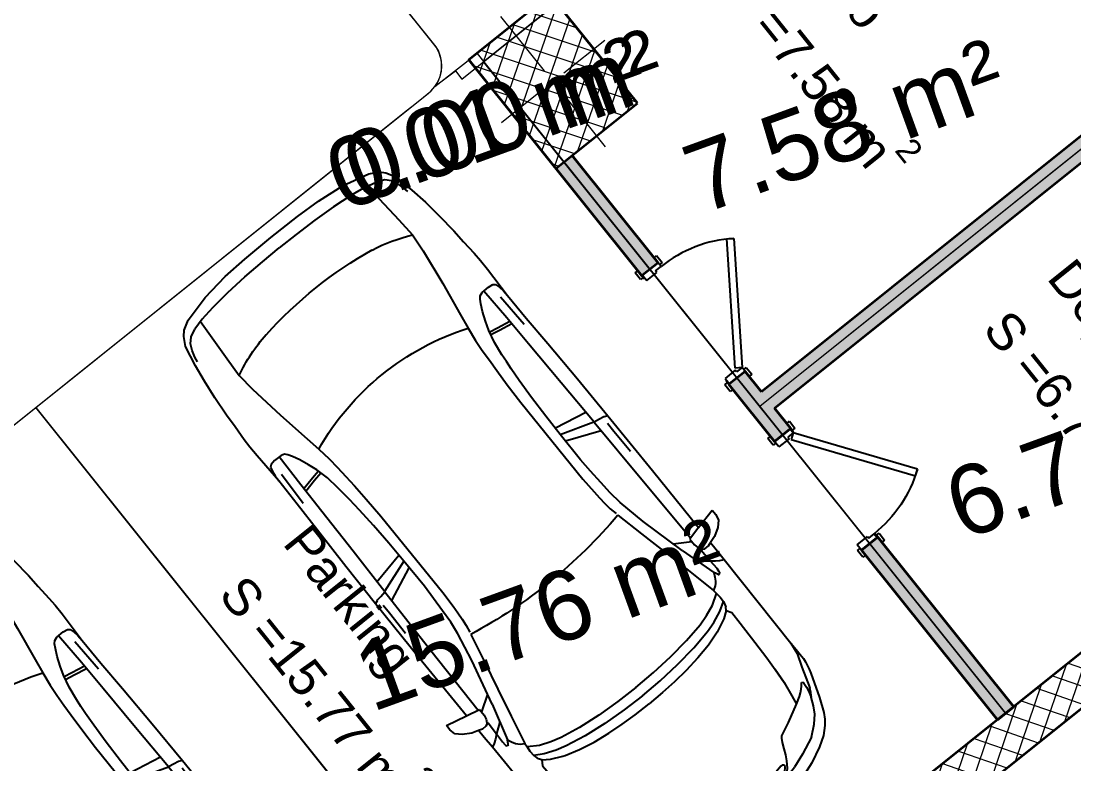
# Model space of a CAD drawing. Header units: metres. Extents: x 7511783 to 7512372, y 4692307 to 4692611.
# Drawn here: x 7511997.34 to 7512003.39, y 4692547.18 to 4692551.45 of the extents above; entities that cross this region are included whole.
import ezdxf

# ---------------------------------------------------------------- set-up
doc = ezdxf.new("R2010")
doc.units = ezdxf.units.M
doc.layers.get('0').update_dxf_attribs({"lineweight": 0})
for name, color, linetype, lineweight in [('A - Fill Zone_Pen_No__1', 7, 'Continuous', 0), ('A - Fill Zone_Pen_No__145', 144, 'Continuous', 0), ('A - Muret', 7, 'Continuous', 0), ('A - Muret_Pen_No__102', 254, 'Continuous', 0), ('A - Muret_Pen_No__7', 7, 'Continuous', 0), ('A - Shtyllat', 7, 'Continuous', 0), ('A - Shtyllat_Pen_No__1', 7, 'Continuous', 0), ('A - Shtyllat_Pen_No__7', 7, 'Continuous', 0), ('A -Polyline_Pen_No__1', 7, 'Continuous', 0), ('A1 - Bodrumi -1', 7, 'Continuous', 0), ('A1 - Bodrumi -1_Pen_No__42', 8, 'Continuous', 0), ('ARCHICAD Doors_Pen_No__42', 8, 'Continuous', 0), ('garazhat-netw', 1, 'Continuous', 0), ('Interior - Furniture _Pen_No__42', 8, 'Continuous', 0)]:
    doc.layers.add(name, color=color, linetype=linetype, lineweight=lineweight)
doc.styles.add('GENERATED_STYLE_1', font='arial.ttf')
doc.styles.get("Standard").update_dxf_attribs({"font": 'arial.ttf'})
pattern_1 = [(44.99999999999998, (0, 0), (-68.94290863686237, 68.94290863686243), []), (135.0000000000001, (0, 0), (68.94290863686219, 68.94290863686261), [])]

# ---------------------------------------------------------------- blocks, each defined once
blk = doc.blocks.new('Slab_6', base_point=(63264.51523607764, -68393.3326743771))
at = {"layer": 'A1 - Bodrumi -1_Pen_No__42', "color": 8, "linetype": 'Continuous', "lineweight": 25, "flags": 128}
blk.add_lwpolyline([(63264.51523607764, -68393.3326743771), (83257.00457082294, -63909.70114019907), (75456.13369070938, -29146.91751099753, 0.0021919497620864), (57048.23205081843, -33332.54687322022), (60252.72529317138, -47612.63264707229), (58637.28843211705, -47925.70844958309), (58785.1422201114, -48589.27355840802), (58818.69832244765, -48581.63779186852)], format="xyb", close=True, dxfattribs=at)
blk = doc.blocks.new('Wall_52', base_point=(83257.00457082296, -63909.70114019907))
at = {"layer": 'A - Muret_Pen_No__102', "linetype": 'Continuous', "lineweight": 13}
h = blk.add_hatch(dxfattribs=at)
h.set_pattern_fill('CONCRETE_BLOCK', color=254, style=0, pattern_type=2)
h.set_pattern_definition(pattern_1)
h.paths.add_polyline_path([(82958.32441756949, -63720.47511161403), (63209.80767282041, -68149.39193870047), (63264.51523607764, -68393.3326743771), (83257.00457082296, -63909.70114019907)])
at = {"layer": 'A - Muret_Pen_No__7', "color": 7, "linetype": 'Continuous', "lineweight": 35, "flags": 128}
for points in [[(82958.32441756949, -63720.47511161403), (63209.80767282041, -68149.39193870047)], [(63264.51523607764, -68393.3326743771), (83257.00457082296, -63909.70114019907)]]:
    blk.add_lwpolyline(points, dxfattribs=at)
blk = doc.blocks.new('Door 22_2')
at = {"layer": 'ARCHICAD Doors_Pen_No__42', "color": 8, "linetype": 'Continuous', "lineweight": 25}
for p, q in [((-260.3921784050518, 393.9747868736185), (-237.4491209510099, 426.7408686451782)), ((-237.4491209510099, 426.7408686451782), (371.9999999999999, 0)), ((349.0569425459581, -32.76608177155968), (-260.3921784050518, 393.9747868736185)), ((-437, 0), (-437, 19)), ((-437, 19), (-387, 19)), ((-387, 0), (-437, 0)), ((-400, 0), (-437, 0)), ((-400, 0), (-437, 0)), ((-372.0000000000001, 0), (-400, 0)), ((-400, 0), (-400, -115)), ((-400, 0), (-400, -115)), ((-400, 0), (-400, -115)), ((-387, 19), (-387, 0)), ((-372.0000000000001, -40), (-372.0000000000001, 0)), ((371.9999999999999, 0), (349.0569425459581, -32.76608177155968)), ((400, 0), (372.0000000000001, 0)), ((372.0000000000001, 0), (372.0000000000001, -40)), ((387, 19), (437, 19)), ((387, 0), (387, 19)), ((437, 0), (387, 0)), ((400, -115), (400, 0)), ((400, 0), (400, -115)), ((400, 0), (400, -115)), ((400, 0), (437, 0)), ((400, 0), (437, 0)), ((437, 19), (437, 0)), ((-360, -40), (-372.0000000000001, -40)), ((-360, -115), (-360, -40)), ((372.0000000000001, -40), (360, -40)), ((360, -40), (360, -115)), ((-437, -138.9999999999999), (-437, -120)), ((-437, -120), (-387, -120)), ((-400, -120), (-437, -120)), ((-400, -120), (-437, -120)), ((-400, -120), (-400, -115)), ((-400, -115), (-375, -115)), ((-400, -115), (-360, -115)), ((-400, -115), (-400, -120)), ((-400, -115), (-400, -120)), ((-375, -120), (-400, -120)), ((-387, -120), (-387, -138.9999999999999)), ((-375, -115), (-375, -120)), ((360, -115), (400, -115)), ((375, -120), (375, -115)), ((375, -115), (400, -115)), ((400, -120), (375, -120)), ((387, -120), (437, -120)), ((387, -138.9999999999999), (387, -120)), ((400, -115), (400, -120)), ((400, -115), (400, -120)), ((400, -115), (400, -120)), ((400, -120), (437, -120)), ((400, -120), (437, -120)), ((437, -120), (437, -138.9999999999999)), ((-387, -138.9999999999999), (-437, -138.9999999999999)), ((437, -138.9999999999999), (387, -138.9999999999999))]:
    blk.add_line(p, q, dxfattribs=at)
blk.add_arc((371.9999999999999, 0), 744, 145, 180, dxfattribs=at)
blk = doc.blocks.new('Door 22')
at = {"layer": 'ARCHICAD Doors_Pen_No__42', "color": 8, "linetype": 'Continuous', "lineweight": 25}
for p, q in [((-260.3921784050518, 393.9747868736185), (-237.4491209510099, 426.7408686451782)), ((-237.4491209510099, 426.7408686451782), (371.9999999999999, 0)), ((349.0569425459581, -32.76608177155968), (-260.3921784050518, 393.9747868736185)), ((-387, 23.99999999999998), (-437, 23.99999999999998)), ((-437, 23.99999999999998), (-437, 4.99999999999999)), ((-437, 4.99999999999999), (-387, 4.99999999999999)), ((-400, 4.99999999999999), (-437, 4.99999999999999)), ((-400, 4.99999999999999), (-437, 4.99999999999999)), ((-375, 4.99999999999999), (-400, 4.99999999999999)), ((-400, 4.99999999999999), (-400, 0)), ((-400, 0), (-400, 4.99999999999999)), ((-400, 0), (-400, 4.99999999999999)), ((-400, 0), (-375, 0)), ((-372.0000000000001, 0), (-400, 0)), ((-400, 0), (-400, -115)), ((-400, -115), (-400, 0)), ((-400, -115), (-400, 0)), ((-387, 4.99999999999999), (-387, 23.99999999999998)), ((-375, 0), (-375, 4.99999999999999)), ((-372.0000000000001, -40), (-372.0000000000001, 0)), ((371.9999999999999, 0), (349.0569425459581, -32.76608177155968)), ((400, 0), (372.0000000000001, 0)), ((372.0000000000001, 0), (372.0000000000001, -40)), ((400, 4.99999999999999), (375, 4.99999999999999)), ((375, 4.99999999999999), (375, 0)), ((375, 0), (400, 0)), ((437, 23.99999999999998), (387, 23.99999999999998)), ((387, 23.99999999999998), (387, 4.99999999999999)), ((387, 4.99999999999999), (437, 4.99999999999999)), ((400, 0), (400, 4.99999999999999)), ((400, 0), (400, 4.99999999999999)), ((400, 0), (400, 4.99999999999999)), ((400, 4.99999999999999), (437, 4.99999999999999)), ((400, 4.99999999999999), (437, 4.99999999999999)), ((400, -115), (400, 0)), ((400, -115), (400, 0)), ((400, -115), (400, 0)), ((437, 4.99999999999999), (437, 23.99999999999998)), ((-360, -40), (-372.0000000000001, -40)), ((-360, -115), (-360, -40)), ((372.0000000000001, -40), (360, -40)), ((360, -40), (360, -115)), ((-387, -115), (-437, -115)), ((-437, -115), (-437, -134)), ((-400, -115), (-437, -115)), ((-400, -115), (-437, -115)), ((-400, -115), (-360, -115)), ((-387, -134), (-387, -115)), ((360, -115), (400, -115)), ((437, -115), (387, -115)), ((387, -115), (387, -134)), ((400, -115), (437, -115)), ((400, -115), (437, -115)), ((437, -134), (437, -115)), ((-437, -134), (-387, -134)), ((387, -134), (437, -134))]:
    blk.add_line(p, q, dxfattribs=at)
blk.add_arc((371.9999999999999, 0), 744, 145, 180, dxfattribs=at)
blk = doc.blocks.new('Wall_66', base_point=(75869.32925527594, -60330.84887310132))
at = {"layer": 'A - Muret_Pen_No__102', "linetype": 'Continuous', "lineweight": 0}
for points in [[(75869.3361786271, -60330.84731343524), (76217.19494140375, -61881.97998520148), (76334.28647100816, -61855.72035009675), (76161.48160433388, -61085.18428802803), (76044.50282644822, -61111.4347390955)], [(76509.35066587248, -62636.33066520369), (76392.25908123996, -62662.59030681806), (76484.16780874423, -63072.41078044781), (76601.25935708471, -63046.15113883344)], [(76659.23202568662, -63853.02110271774), (76932.5725154128, -65071.84514858833), (77049.66413633733, -65045.58550697396), (76776.3235740271, -63826.7614973954)]]:
    blk.add_hatch(color=254, dxfattribs=at).paths.add_polyline_path(points)
at = {"layer": 'A - Muret_Pen_No__7', "color": 7, "linetype": 'Continuous', "lineweight": 35}
for p, q in [((76217.19490684207, -61881.9799765039), (76209.09818747999, -61845.87674762376)), ((76334.28645996685, -61855.72034614041), (76222.0737215556, -61880.88582523875)), ((76334.28645996685, -61855.72034614041), (76326.1897406048, -61819.61711726028)), ((76222.0737215556, -61880.88582523875), (76217.19490684207, -61881.9799765039)), ((76397.13792397878, -62661.49617940397), (76392.25910926524, -62662.59033066911)), ((76392.25910926524, -62662.59033066911), (76400.35582862732, -62698.69355954925)), ((76509.35066239003, -62636.33070030564), (76397.13792397878, -62661.49617940397)), ((76509.35066239003, -62636.33070030564), (76517.44738175209, -62672.43392918578)), ((76601.2593686622, -63046.15113624237), (76593.16264930012, -63010.04790736223)), ((76484.16781553742, -63072.41076660584), (76476.07109617535, -63036.30753772571)), ((76484.16781553742, -63072.41076660584), (76596.38055394866, -63047.24528750751)), ((76596.38055394866, -63047.24528750751), (76601.2593686622, -63046.15113624237)), ((76659.23201796059, -63853.02112077106), (76771.44475637184, -63827.85564167273)), ((76659.23201796059, -63853.02112077106), (76667.32873732266, -63889.1243496512)), ((76771.44475637184, -63827.85564167273), (76776.32357108538, -63826.76149040758)), ((76776.32357108538, -63826.76149040758), (76784.42029044744, -63862.86471928772))]:
    blk.add_line(p, q, dxfattribs=at)
at = {"layer": 'A - Muret_Pen_No__7', "color": 7, "linetype": 'Continuous', "lineweight": 35, "flags": 128}
for points in [[(75869.32925527594, -60330.84887310132), (76217.19490605514, -61881.97997299497)], [(76334.28645917992, -61855.7203426315), (76161.48157373241, -61085.18427093032)], [(76392.25910665521, -62662.59031903098), (76484.16781285482, -63072.41075464419)], [(76542.17520034435, -62782.69514171164), (76509.35065978, -62636.3306886675)], [(76601.2593659796, -63046.15112428072), (76568.43483070785, -62899.78669483639)], [(76659.23201007188, -63853.02108559533), (76932.57255871246, -65071.84514858833)], [(77049.66411183725, -65045.58551822487), (76776.32356319665, -63826.76145523185)], [(76932.57255871246, -65071.84514858833), (77049.66411183725, -65045.58551822487)]]:
    blk.add_lwpolyline(points, dxfattribs=at)
at = {"layer": 'ARCHICAD Doors_Pen_No__42', "color": 8, "linetype": 'Continuous', "lineweight": 25, "zscale": 1000, "rotation": 282.6403374234971}
blk.add_blockref('Door 22_2', (76421.81856117844, -62246.02552322303), dxfattribs=at)
at = {"layer": 'ARCHICAD Doors_Pen_No__42', "color": 8, "linetype": 'Continuous', "lineweight": 25, "xscale": -0.9999999999999998, "zscale": 1000, "rotation": 282.6403374234971}
blk.add_blockref('Door 22', (76683.91265516024, -63437.55046459012), dxfattribs=at)
blk = doc.blocks.new('Wall_68', base_point=(78808.32257254375, -59794.3123168723))
at = {"layer": 'A - Muret_Pen_No__102', "linetype": 'Continuous', "lineweight": 0}
blk.add_hatch(color=254, dxfattribs=at).paths.add_polyline_path([(78808.32257254375, -59794.31231687229), (79845.39199156147, -64418.59937994904), (79962.48354468626, -64392.33974958558), (78925.41067878397, -59768.03731686877)])
at = {"layer": 'A - Muret_Pen_No__7', "color": 7, "linetype": 'Continuous', "lineweight": 35, "flags": 128}
for points in [[(78808.32257254375, -59794.31231687229), (79337.90308006862, -62155.70900343581)], [(79962.48354468626, -64392.33974958558), (78925.41067878397, -59768.03731686877)], [(79364.16271043208, -62272.80055656058), (79845.39199156147, -64418.59937994904)], [(79845.39199156147, -64418.59937994904), (79962.48354468626, -64392.33974958558)]]:
    blk.add_lwpolyline(points, dxfattribs=at)
blk = doc.blocks.new('Wall_69', base_point=(76451.34327758304, -62926.04632519987))
at = {"layer": 'A - Muret_Pen_No__102', "linetype": 'Continuous', "lineweight": 0}
blk.add_hatch(color=254, dxfattribs=at).paths.add_polyline_path([(76568.43483070785, -62899.78669483639), (79364.16271043207, -62272.8005565606), (79337.9030800686, -62155.70900343582), (76542.17520034435, -62782.69514171161)])
at = {"layer": 'A - Muret_Pen_No__7', "color": 7, "linetype": 'Continuous', "lineweight": 35, "flags": 128}
for points in [[(79337.9030800686, -62155.70900343582), (76542.17520034435, -62782.69514171161)], [(76568.43483070785, -62899.78669483639), (79364.16271043207, -62272.8005565606)]]:
    blk.add_lwpolyline(points, dxfattribs=at)
blk = doc.blocks.new('Column_159', base_point=(76249.63972063035, -60655.45351618104))
at = {"layer": 'A - Shtyllat', "linetype": 'Continuous', "lineweight": 0}
h = blk.add_hatch(dxfattribs=at)
h.set_pattern_fill('CONCRETE_BLOCK', color=18, style=0, pattern_type=2)
h.set_pattern_definition(pattern_1)
h.paths.add_polyline_path([(76629.94331629973, -60980.05970084323), (76454.77665111862, -60199.47233263302), (75869.33612496099, -60330.84733151885), (76044.50279014208, -61111.43469972907)])
at = {"layer": 'A - Shtyllat_Pen_No__1', "color": 7, "linetype": 'Continuous', "lineweight": 13}
for p, q in [((76232.12305411225, -60577.39477936002), (76144.5397215217, -60187.10109525492)), ((76327.69845745138, -60637.93684966293), (76620.4187205302, -60572.24935022001)), ((76171.58098380934, -60672.97018269915), (75878.86072073052, -60738.65768214207)), ((76267.15638714845, -60733.51225300206), (76354.73971973901, -61123.80593710716))]:
    blk.add_line(p, q, dxfattribs=at)
blk.add_point((76249.63972063035, -60655.45351618104), dxfattribs=at)
at = {"layer": 'A - Shtyllat_Pen_No__7', "color": 7, "linetype": 'Continuous', "lineweight": 35, "flags": 128}
blk.add_lwpolyline([(76629.94331629973, -60980.05970084323), (76454.77665111862, -60199.47233263302), (75869.33612496099, -60330.84733151885), (76044.50279014208, -61111.43469972907)], close=True, dxfattribs=at)
blk = doc.blocks.new('Car 05 22')
at = {"layer": 'Interior - Furniture _Pen_No__42', "color": 8, "linetype": 'Continuous', "lineweight": 25}
for p, q in [((1961.117547741, 983.221158223), (1928.938242309, 983.221158223)), ((1928.938242309, 983.221158223), (1957.843908175, 858.0544967500001)), ((1996.903176747, 974.9060932165999), (1961.117547741, 983.221158223)), ((2026.89661068, 945.007687052), (1996.903176747, 974.9060932165999)), ((2054.5732194, 897.577022836), (2026.89661068, 945.007687052)), ((-78.35772569479998, 850.6357850930001), (-168.2198443133, 844.6061713611999)), ((-24.036324899, 852.2918850640001), (-78.35772569479998, 850.6357850930001)), ((40.3182760438, 852.3336850629998), (-24.036324899, 852.2918850640001)), ((230.8030912739, 845.5192631063), (40.3182760438, 852.3336850629998)), ((400.0158099590001, 847.596806379), (230.8030912739, 845.5192631063)), ((590.7241636140001, 851.6786068920001), (400.0158099590001, 847.596806379)), ((856.5325990199999, 856.169707455), (590.7241636140001, 851.6786068920001)), ((1129.8609284, 858.5331077519999), (856.5325990199999, 856.169707455)), ((1129.8609284, 858.5331077519999), (1120.69723063, 838.160005195)), ((1536.1071561, 860.3802508980001), (1129.8609284, 858.5331077519999)), ((1957.843908175, 858.0544967500001), (1536.1071561, 860.3802508980001)), ((1957.84390817, 858.0544967500001), (1977.22141076, 777.427813481)), ((2067.91700908, 857.6794056350001), (2054.5732194, 897.577022836)), ((2119.91703998, 857.4374531180001), (2067.91700908, 857.6794056350001)), ((2075.28112592, 835.6608695470001), (2067.91700908, 857.6794056350001)), ((2193.165590015, 856.4504063259001), (2119.91703998, 857.4374531180001)), ((2182.27381684, 834.081841238), (2193.16559002, 856.4504063260001)), ((2808.01466132, 852.5547640039999), (2193.165590015, 856.4504063259001)), ((2855.711363900001, 852.6327640009998), (2808.01466132, 852.5547640039999)), ((2808.01466132, 852.5547640039999), (2876.86636504, 843.317264394)), ((2891.44016583, 852.5287640049999), (2855.711363900001, 852.6327640009998)), ((2922.51356751, 852.034364026), (2891.44016583, 852.5287640049999)), ((2945.17226874, 849.4061641369999), (2922.51356751, 852.034364026)), ((2989.61447115, 839.6482645490003), (2945.17226874, 849.4061641369999)), ((-585.227090103, 801.027979058), (-706.3378894982, 775.7872218095)), ((-483.1389679684001, 817.2581826864), (-585.227090103, 801.027979058)), ((-372.3345973750002, 830.229933465), (-483.1389679684001, 817.2581826864)), ((-251.752794228, 841.043733947), (-372.3345973750002, 830.229933465)), ((-168.2198443133, 844.6061713611999), (-251.752794228, 841.043733947)), ((124.560977278, 791.3967861309999), (129.0398444, 820.4687779309999)), ((125.693926866, 743.8968737240001), (124.560977278, 791.3967861309999)), ((129.0398444, 820.4687779309999), (138.886242882, 832.3883788069998)), ((138.886242882, 832.3883788069998), (165.168377873, 840.275885275)), ((165.168377873, 840.275885275), (194.733578306, 844.324685204)), ((194.733578306, 844.324685204), (230.803091274, 845.519263106)), ((210.873013229, 809.2317387879999), (418.0703055720001, 816.1926024380003)), ((1115.14443198, 808.948201529), (1108.59023357, 773.98329714)), ((1119.51383092, 833.2672045809999), (1115.14443198, 808.948201529)), ((1120.16623076, 836.3248049650001), (1119.51383092, 833.2672045809999)), ((1120.69723063, 838.160005195), (1120.16623076, 836.3248049650001)), ((1162.63563846, 830.4777734580001), (1220.13025657, 829.0713745190002)), ((1220.13025657, 829.0713745190002), (1369.65750367, 831.489072695)), ((2044.48611622, 783.069509224), (2063.35562216, 792.2740022800001)), ((2063.35562216, 792.2740022800001), (2070.42572439, 799.8521965630001)), ((2068.68333559, 787.696981005), (2065.39356605, 794.4584027669999)), ((2068.68333559, 787.696981005), (2148.02030692, 790.4828861469999)), ((2070.42572439, 799.8521965630001), (2075.2191259, 809.3983893609999)), ((2075.2191259, 809.3983893609999), (2075.28112592, 835.6608695470001)), ((2106.51930118, 732.1586113790001), (2148.02030692, 790.4828861469999)), ((2148.02030692, 790.4828861469999), (2166.81146925, 813.814537484)), ((2148.02030692, 790.4828861469999), (2205.61920777, 792.204186117)), ((2166.81146925, 813.814537484), (2182.27381684, 834.081841238)), ((2205.61920777, 792.204186117), (2227.21980808, 791.0038861380001)), ((2227.21980808, 791.0038861380001), (2232.61990816, 790.029986155)), ((2232.61990816, 790.029986155), (2237.93539134, 787.2871225249999)), ((2240.81890828, 784.03918626), (2237.93539134, 787.2871225249999)), ((2876.86636504, 843.317264394), (2954.16376923, 813.731165643)), ((2904.11849592, 832.8863289209997), (2905.06820589, 832.8379901159999)), ((2954.16376923, 813.731165643), (3075.78877375, 774.6896785450001)), ((3013.55027244, 833.064864827), (2989.61447115, 839.6482645490003)), ((3154.26138006, 782.5577669589998), (3013.55027244, 833.064864827)), ((-757.6903274910002, 747.022066986), (-784.8200333720001, 721.8124613509999)), ((-706.3378894982, 775.7872218095), (-757.6903274910002, 747.022066986)), ((-701.0941271610001, 743.2591195180001), (-729.425104913, 716.3992494200002)), ((-664.8727541800001, 760.961322365), (-701.0941271610001, 743.2591195180001)), ((-626.571782751, 772.4860242179999), (-664.8727541800001, 760.961322365)), ((-594.8871138119998, 778.4895580349998), (-626.571782751, 772.4860242179999)), ((327.3887276080001, 761.920895626), (125.394377448, 756.455747737)), ((132.429139117, 722.8048827370001), (125.693926866, 743.8968737240001)), ((521.9507803269998, 764.6728959719999), (327.3887276080001, 761.920895626)), ((355.2943663540001, 762.315609428), (339.1227247570001, 683.1192857359999)), ((373.4006373970002, 762.5717151969999), (357.2289958010001, 683.375391506)), ((813.627009446, 769.327996556), (521.9507803269998, 764.6728959719999)), ((1108.59023357, 773.98329714), (813.627009446, 769.327996556)), ((1036.25651944, 772.8416796290002), (996.5002997029998, 578.7916468290002)), ((1041.96657906, 578.0240872360001), (1107.56627095, 773.967136299)), ((1173.32542975, 774.895061201), (1090.33970038, 577.89253068)), ((1108.59023357, 773.98329714), (1537.61805657, 780.025947399)), ((1537.61805657, 780.025611521), (1974.99295641, 786.0764425990001)), ((1939.15395607, 686.22492547), (1995.917261, 777.427813481)), ((1977.22141076, 777.427813481), (2019.59119012, 777.427813481)), ((2000.39650233, 701.591770694), (2213.53100788, 762.9814866290001)), ((2019.59119012, 777.427813481), (2044.48611622, 783.069509224)), ((2226.59190807, 769.8777067159999), (2213.53100788, 762.9814866290001)), ((2213.53100788, 762.9814866290001), (2238.34670825, 752.240186817)), ((2234.36910819, 773.9630864369999), (2226.59190807, 769.8828865080001)), ((2238.46067648, 776.864360243), (2234.36910819, 773.9630864369999)), ((2238.34670825, 752.240186817), (2258.53170854, 739.717487037)), ((2238.46067648, 776.864360243), (2240.85090828, 780.5209863219999)), ((2240.85090828, 780.5209863219999), (2240.81890828, 784.03918626)), ((2258.53170854, 739.717487037), (2269.0398087, 731.086787188)), ((2269.0398087, 731.086787188), (2278.83550884, 721.965087348)), ((3022.47491973, 758.305686711), (3023.66221975, 762.4851866380001)), ((3024.49924208, 753.7186598590001), (3022.47491973, 758.305686711)), ((3023.66221975, 762.4851866380001), (3034.64521991, 765.0503865930001)), ((3037.91041996, 743.452886971), (3024.49924208, 753.7186598590001)), ((3034.64521991, 765.0503865930001), (3046.93432009, 763.817386614)), ((3050.61522015, 730.6688871950001), (3037.91041996, 743.452886971)), ((3046.93432009, 763.817386614), (3060.9451203, 762.9292866300001)), ((3064.50712035, 714.6457874760001), (3050.61522015, 730.6688871950001)), ((3060.9451203, 762.9292866300001), (3089.85712072, 757.3861867269998)), ((3100.48402088, 763.1120866269999), (3075.78877375, 774.6896785450001)), ((3089.85712072, 757.3861867269998), (3108.43932099, 751.4304868319999)), ((3114.13862108, 753.3111867989999), (3100.48402088, 763.1120866269999)), ((3108.43932099, 751.4304868319999), (3122.8656212, 746.4359869189999)), ((3122.8656212, 746.4359869189999), (3114.13862108, 753.3111867989999)), ((3170.0706946, 726.5554905960001), (3122.8656212, 746.4359869189999)), ((3235.883818752, 747.6101556219), (3154.26138006, 782.5577669589998)), ((3211.69204952, 701.0151137130001), (3170.0706946, 726.5554905960001)), ((3269.07948628, 728.3294692490001), (3235.883818752, 747.6101556219)), ((3298.56678787, 705.6390702070001), (3269.07948628, 728.3294692490001)), ((-815.0478655078, 667.7598955197002), (-855.0523550635, 511.0116477078998)), ((-784.8200333720001, 721.8124613509999), (-815.0478655078, 667.7598955197002)), ((-768.2719792499998, 602.2788720830002), (-750.577082573, 669.7773949330001)), ((-729.425104913, 716.3992494200002), (-750.577082573, 669.7773949330001)), ((146.670770152, 710.6062742990001), (132.429139117, 722.8048827370001)), ((171.252864179, 696.6287725440001), (146.670770152, 710.6062742990001)), ((212.566754139, 676.5412700230002), (171.252864179, 696.6287725440001)), ((266.3151410770001, 654.566867265), (212.566754139, 676.5412700230002)), ((339.1227247570001, 683.1192857359999), (329.5580559370001, 633.8673348859999)), ((357.2289958010001, 683.375391506), (346.76505809, 629.492778784)), ((2000.39650233, 701.591770694), (1730.35620914, 633.8338533080002)), ((2122.045506540001, 659.9572884350001), (2293.79610906, 697.6509877739999)), ((2278.83550884, 721.965087348), (2293.79610906, 697.6509877739999)), ((2293.79610906, 697.6509877739999), (2317.1870094, 700.7385877199999)), ((2293.79610906, 697.6386630720001), (2293.79610906, 697.6509877739999)), ((2317.1870094, 700.7385877199999), (2345.74280982, 702.7498876850001)), ((2355.134199750001, 639.912801441), (2317.1870094, 700.7385877199999)), ((2345.74280982, 702.7498876850001), (2378.929310310001, 702.0184876970001)), ((2410.10490185, 649.1086815510001), (2378.929310310001, 702.0184876970001)), ((2378.929310310001, 702.0184876970001), (2410.57231077, 694.2028878339999)), ((2410.57231077, 694.2028878339999), (2410.58631694, 694.1782473540001)), ((2428.73881104, 681.7061880529999), (2410.57231077, 694.2028878339999)), ((2428.73881104, 681.7061880529999), (2457.25830016, 700.035535323)), ((2428.77597173, 681.700745325), (2428.73881104, 681.7061880529999)), ((2428.77597173, 681.700745325), (2456.66545813, 639.8418234830003)), ((2457.25830016, 700.035535323), (2535.4819126, 697.9905877680001)), ((2535.422612600001, 697.9916562040003), (2673.21491462, 695.5089878119999)), ((2535.46586986, 697.9894090810001), (2535.4819126, 697.988971943)), ((2673.21491462, 695.5089878119999), (2787.200816290001, 691.4809878819998)), ((2787.200816290001, 691.4809878819998), (2868.415817480001, 687.223087957)), ((2868.395882330001, 687.22488671), (2959.72331881, 678.984388101)), ((2959.72331881, 678.984388101), (2868.415817480001, 687.1969879569999)), ((2959.72331881, 678.984388101), (3047.2313201, 666.2002883250001)), ((3047.20992906, 666.2041971140001), (3100.00912087, 656.556188494)), ((3076.97452053, 697.807687771), (3064.50712035, 714.6457874760001)), ((3100.00912087, 656.556188494), (3076.97452053, 697.807687771)), ((3254.25934432, 663.1775183300001), (3211.69204952, 701.0151137130001)), ((3337.33388997, 663.3806719909999), (3298.56678787, 705.6390702070001)), ((-764.3441764490001, 617.261773195), (-665.728145997, 623.9546285630003)), ((-665.728145997, 623.9546285630003), (-500.877431885, 634.180288886)), ((-500.877431885, 634.180288886), (-383.0238853850001, 641.9613403830001)), ((-383.0238853850001, 641.9613403830001), (-274.220886173, 631.318400078)), ((-274.220886173, 631.318400078), (-56.404854203, 600.536895199)), ((319.4903281550001, 636.426864989), (266.3151410770001, 654.566867265)), ((392.7088835140001, 617.8124267930001), (319.4903281550001, 636.426864989)), ((474.8166917820001, 607.1053878569999), (392.7088835140001, 617.8124267930001)), ((521.3449804749999, 601.6186871690002), (474.8166917820001, 607.1053878569999)), ((1730.35620914, 633.8338533080002), (1562.00595611, 600.596478384)), ((1779.61280153, 581.7538898049997), (1952.84760406, 621.338789111)), ((1952.84760406, 621.338789111), (2122.045506540001, 659.9572884350001)), ((2379.77420337, 575.387091212), (2355.13301598, 639.9159014410001)), ((2436.02871163, 583.2244924540001), (2410.10490185, 649.1086815510001)), ((2456.66545813, 639.8418234830003), (2487.236391870001, 574.2621729599999)), ((3152.92075342, 553.873393456), (3100.00912087, 656.556188494)), ((3301.867263790001, 602.80900872), (3254.25934432, 663.1775183300001)), ((3374.49419199, 603.583974516), (3337.33388997, 663.3806719909999)), ((-768.2719792499998, 602.2788720830002), (-782.764796709, 510.0106247469999)), ((-56.404854203, 600.536895199), (145.941775497, 566.5900898169999)), ((145.941775497, 566.5900898169999), (233.261172115, 552.312592089)), ((233.261172115, 552.312592089), (315.3092800730001, 541.359190513)), ((569.9935686519999, 596.8381865689998), (521.3449804749999, 601.6186871690002)), ((652.59274858, 590.9845858339997), (569.9935686519999, 596.8381865689998)), ((772.8388193580001, 584.9903850819998), (652.59274858, 590.9845858339997)), ((907.2666866909999, 580.298084493), (772.8388193580001, 584.9903850819998)), ((1041.96657906, 578.0240872360001), (907.2666866909999, 580.298084493)), ((1227.79815085, 577.5186957939999), (1041.96657906, 578.0240872360001)), ((1316.09897866, 580.475793563), (1227.79815085, 577.5186957939999)), ((1403.02450604, 584.4121905939998), (1316.09897866, 580.475793563)), ((1483.8761315, 590.1361862749999), (1403.02450604, 584.4121905939998)), ((1562.00595611, 600.596478384), (1483.8761315, 590.1361862749999)), ((1610.72419049, 544.0665862469999), (1779.61280153, 581.7538898049997)), ((2397.334105950001, 514.2584815219999), (2379.77250853, 575.3929912130001)), ((2453.63941421, 521.616582688), (2436.02871163, 583.2244924540001)), ((2487.236391870001, 574.2621729599999), (2491.79934275, 562.0052962960001)), ((2491.79994982, 562.0052962960001), (2517.90263133, 477.034766618)), ((3189.62073735, 475.569766106), (3152.92075342, 553.873393456)), ((3301.867263790001, 602.80900872), (3346.015513130001, 501.4217980699999)), ((3418.40079436, 512.7439783509999), (3374.49419199, 603.583974516)), ((-855.0523550635, 511.0116477078998), (-874.6778528530002, 344.9579771100001)), ((-782.7621654889999, 510.027376359), (-794.5333543099999, 390.6265818930001)), ((315.2936019620001, 541.3606176840001), (384.2945810830001, 535.0794906230001)), ((384.2815104790001, 535.080362318), (454.174320738, 530.4191213629999)), ((454.170282107, 530.4193907049998), (526.242583163, 526.2868907769997)), ((526.2331313149998, 526.2873073839999), (627.7018846490002, 521.814890855)), ((627.698546207, 521.8149872519999), (756.75876515, 518.0884218199999)), ((756.75876515, 518.0884218199999), (1322.62824821, 518.052230308)), ((1322.62824821, 518.052230308), (1420.49779626, 521.652890858)), ((1420.49066257, 521.652523245), (1466.64156934, 524.030772681)), ((1466.62639694, 524.0299908169999), (1510.87647584, 527.594696836)), ((1510.85529759, 527.5929907539999), (1554.25309822, 533.0576906580001)), ((1554.25309822, 533.0576906580001), (1596.82961355, 540.969674969)), ((1597.28918852, 541.1774857889999), (1596.65116701, 540.8889849259999)), ((2419.31580918, 395.7362626700001), (2397.33316008, 514.2635815229997)), ((2477.61661773, 401.0764635800001), (2453.63941421, 521.616582688)), ((3346.015513130001, 501.4217980699999), (3374.297465860001, 419.557472908)), ((3457.47689648, 393.0984834030001), (3418.40079436, 512.7439783509999)), ((2517.90263133, 477.034766618), (2537.54372273, 384.0810341510001)), ((3199.39883308, 466.7584630290001), (3189.62073735, 475.569766106)), ((3220.69886845, 454.388540188), (3199.39883308, 466.7584630290001)), ((3256.10680826, 439.2417534179999), (3220.67662376, 454.4014587129999)), ((3288.390194130001, 425.101248479), (3256.10680826, 439.2417534179999)), ((3319.36158057, 408.41284265), (3288.390194130001, 425.101248479)), ((-794.5333543099999, 390.6265818930001), (-802.4328468090001, 258.715288008)), ((2433.73206705, 266.091642182), (2419.31580918, 395.7362626700001)), ((2493.88922012, 269.050242651), (2477.61661773, 401.0764635800001)), ((2537.54372273, 384.0810341510001), (2551.45611664, 285.6281997640001)), ((3353.46269085, 384.2512837760001), (3319.36158057, 408.41284265)), ((3321.23357975, 370.497229407), (3320.99727986, 362.132926485)), ((3324.654278260001, 377.297531782), (3321.23357975, 370.497229407)), ((3328.30797666, 379.591332583), (3324.654278260001, 377.297531782)), ((3338.468372210001, 379.4523325350001), (3328.30797666, 379.591332583)), ((3363.640761200001, 357.811724976), (3338.468372210001, 379.4523325350001)), ((3377.182392130001, 359.9734848010001), (3353.46269085, 384.2512837760001)), ((3391.09039087, 344.247647689), (3374.297465860001, 419.557472908)), ((3468.34279707, 330.9338860280001), (3457.47689648, 393.0984834030001)), ((-874.6778528530002, 344.9579771100001), (-882.944054645, 194.680643518)), ((3320.99727986, 362.132926485), (3338.31527228, 276.8564967000001)), ((3396.66521323, 315.8049103040001), (3363.640761200001, 357.811724976)), ((3391.09039087, 344.247647689), (3377.182392130001, 359.9734848010001)), ((3408.0703938, 289.3779877820001), (3396.66521323, 315.8049103040001)), ((3474.4914974, 263.721088865), (3468.34279707, 330.9338860280001)), ((-802.4328468090001, 258.715288008), (-806.8131426489999, 124.936494209)), ((2441.61713002, 131.955220918), (2433.73181129, 266.093942182)), ((2503.10292147, 133.173421111), (2493.88922012, 269.050242651)), ((2551.45611664, 285.6281997640001), (2559.71041303, 193.693567653)), ((3338.31527228, 276.8564967000001), (3351.882966340001, 172.661960307)), ((3408.0703938, 289.3779877820001), (3413.77629411, 267.259988716)), ((3413.77548775, 267.2641933500001), (3418.45445829, 242.866384828)), ((3418.452194370001, 242.878189745), (3424.044894670001, 200.723791525)), ((3478.33319761, 199.917191559), (3474.4914974, 263.721088865)), ((-882.944054645, 194.680643518), (-885.3767076889999, 0)), ((2559.71041303, 193.693567653), (2564.38081099, 101.185635342)), ((3424.044894670001, 200.723791525), (3427.72848251, 152.023715234)), ((3479.35651311, 164.9481933352), (3478.33319761, 199.917191559)), ((-806.8131426489999, 124.936494209), (-808.0470753050001, 0)), ((2444.0197128, -0.0273000043277), (2441.61701245, 131.957220918)), ((2506.01959488, -3.86e-13), (2503.10292147, 133.173421111)), ((3351.882966340001, 172.661960307), (3358.343763510001, 75.87012649980001)), ((3432.36383112, 39.98011396419999), (3427.72848251, 152.023715234)), ((3489.519598210001, 164.9481933352), (3479.35651311, 164.9481933352)), ((3489.519598210001, -164.9481933352), (3489.519598210001, 164.9481933352)), ((2564.38081099, 101.185635342), (2566.01761027, -0.00610000213065)), ((3353.95786543, 27.8932505984), (3358.343763510001, 75.87012649980001)), ((-885.3767076889999, 0), (-882.944054645, -194.680643518)), ((-806.8131426489999, -124.936494209), (-808.0470753050001, 1.477e-13)), ((2444.0197128, 0.0273000043271), (2441.61701245, -131.957220918)), ((2564.38081099, -101.185635342), (2566.01761027, 0.00610000212997)), ((3353.95786543, 27.8932505984), (3353.95786543, -0.7649002671629999)), ((3353.95786543, -27.8932505984), (3353.95786543, 0.7649002671619999)), ((3370.89075802, 11.74110410089999), (3370.32315827, -0.7649002671629999)), ((3370.89075802, -11.74110410089999), (3370.32315827, 0.7649002671619999)), ((3372.49235732, 23.6550082622), (3370.89075802, 11.74110410089999)), ((3376.267285060001, 38.99395092400001), (3372.49235732, 23.6550082622)), ((3381.98685317, 46.5714162664), (3376.267285060001, 38.99395092400001)), ((3386.21005132, 48.3522168884), (3381.98685317, 46.5714162664)), ((3386.21005132, 48.3522168884), (3394.28954778, 48.3522168884)), ((3398.51284593, 46.5714162664), (3394.28954778, 48.3522168884)), ((3404.23226311, 38.99375151340001), (3398.51284593, 46.5714162664)), ((3404.23226311, 38.99375151340001), (3408.00714178, 23.6550082622)), ((3408.00714178, 23.6550082622), (3409.766541010001, 8.055102813469999)), ((3409.766541010001, 8.055102813469999), (3409.766541010001, -4.961e-13)), ((3431.76949509, 57.3729975776), (3431.76949509, 56.7710829698)), ((3432.04453126, -0.0109000038072), (3432.36383112, 39.98011396419999)), ((3432.04453126, 0.0109000038063), (3432.36383112, -39.98011396419999)), ((2506.01959488, -2.78e-13), (2503.10292147, -133.173421111)), ((3353.95786543, -27.8932505984), (3358.343763510001, -75.87012649980001)), ((3372.49235732, -23.6550082622), (3370.89075802, -11.74110410089999)), ((3376.267285060001, -38.99395092400001), (3372.49235732, -23.6550082622)), ((3381.98685317, -46.5714162664), (3376.267285060001, -38.99395092400001)), ((3386.21005132, -48.3522168884), (3381.98685317, -46.5714162664)), ((3386.21005132, -48.3522168884), (3394.28954778, -48.3522168884)), ((3398.51284593, -46.5714162664), (3394.28954778, -48.3522168884)), ((3404.23226311, -38.99375151340001), (3398.51284593, -46.5714162664)), ((3404.23226311, -38.99375151340001), (3408.00714178, -23.6550082622)), ((3408.00714178, -23.6550082622), (3409.766541010001, -8.055102813469999)), ((3409.766541010001, -8.055102813469999), (3409.766541010001, -3.892e-13)), ((3432.36383112, -39.98011396419999), (3427.72848251, -152.023715234)), ((3431.76949509, -57.3729975776), (3431.76949509, -56.7710829698)), ((2559.71041303, -193.693567653), (2564.38081099, -101.185635342)), ((3351.882966340001, -172.661960307), (3358.343763510001, -75.87012649980001)), ((-802.4328468090001, -258.715288008), (-806.8131426489999, -124.936494209)), ((2441.61713002, -131.955220918), (2433.73181129, -266.093942182)), ((2503.10292147, -133.173421111), (2493.88922012, -269.050242651)), ((3338.31527228, -276.8564967000001), (3351.882966340001, -172.661960307)), ((3424.044894670001, -200.723791525), (3427.72848251, -152.023715234)), ((3478.33319761, -199.917191559), (3479.35651311, -164.9481933352)), ((3479.35651311, -164.9481933352), (3489.519598210001, -164.9481933352)), ((-882.944054645, -194.680643518), (-874.6778528530002, -344.9579771100001)), ((2551.45611664, -285.6281997640001), (2559.71041303, -193.693567653)), ((3418.452194370001, -242.878189745), (3424.044894670001, -200.723791525)), ((3474.4914974, -263.721088865), (3478.33319761, -199.917191559)), ((-794.5333543099999, -390.6265818930001), (-802.4328468090001, -258.715288008)), ((2433.73206705, -266.091642182), (2419.31580918, -395.7362626700001)), ((2493.88922012, -269.050242651), (2477.61661773, -401.0764635800001)), ((2537.54372273, -384.0810341510001), (2551.45611664, -285.6281997640001)), ((3320.99727986, -362.132926485), (3338.31527228, -276.8564967000001)), ((3408.0703938, -289.3779877820001), (3396.66521323, -315.8049103040001)), ((3408.0703938, -289.3779877820001), (3413.77629411, -267.259988716)), ((3413.77548775, -267.2641933500001), (3418.45445829, -242.866384828)), ((3468.34279707, -330.9338860280001), (3474.4914974, -263.721088865)), ((-874.6778528530002, -344.9579771100001), (-855.0523550635, -511.0116477078998)), ((3321.23357975, -370.497229407), (3320.99727986, -362.132926485)), ((3363.640761200001, -357.811724976), (3338.468372210001, -379.4523325350001)), ((3377.182392130001, -359.9734848010001), (3353.46269085, -384.2512837760001)), ((3396.66521323, -315.8049103040001), (3363.640761200001, -357.811724976)), ((3391.09039087, -344.247647689), (3374.297465860001, -419.557472908)), ((3391.09039087, -344.247647689), (3377.182392130001, -359.9734848010001)), ((3457.47689648, -393.0984834030001), (3468.34279707, -330.9338860280001)), ((-782.7621654889999, -510.027376359), (-794.5333543099999, -390.6265818930001)), ((2419.31580918, -395.7362626700001), (2397.33316008, -514.2635815229997)), ((2477.61661773, -401.0764635800001), (2453.63941421, -521.616582688)), ((2517.90263133, -477.034766618), (2537.54372273, -384.0810341510001)), ((3319.36158057, -408.41284265), (3288.390194130001, -425.101248479)), ((3353.46269085, -384.2512837760001), (3319.36158057, -408.41284265)), ((3324.654278260001, -377.297531782), (3321.23357975, -370.497229407)), ((3328.30797666, -379.591332583), (3324.654278260001, -377.297531782)), ((3338.468372210001, -379.4523325350001), (3328.30797666, -379.591332583)), ((3346.015513130001, -501.4217980699999), (3374.297465860001, -419.557472908)), ((3418.40079436, -512.7439783509999), (3457.47689648, -393.0984834030001)), ((2491.79994982, -562.0052962960001), (2517.90263133, -477.034766618)), ((3189.62073735, -475.569766106), (3152.92075342, -553.873393456)), ((3199.39883308, -466.7584630290001), (3189.62073735, -475.569766106)), ((3220.69886845, -454.388540188), (3199.39883308, -466.7584630290001)), ((3256.10680826, -439.2417534179999), (3220.67662376, -454.4014587129999)), ((3288.390194130001, -425.101248479), (3256.10680826, -439.2417534179999)), ((-855.0523550635, -511.0116477078998), (-815.0478655078, -667.7598955197002)), ((-768.2719792499998, -602.2788720830002), (-782.764796709, -510.0106247469999)), ((233.261172115, -552.312592089), (315.3092800730001, -541.359190513)), ((315.2936019620001, -541.3606176840001), (384.2945810830001, -535.0794906230001)), ((384.2815104790001, -535.080362318), (454.174320738, -530.4191213629999)), ((454.170282107, -530.4193907049998), (526.242583163, -526.2868907769997)), ((526.2331313149998, -526.2873073839999), (627.7018846490002, -521.814890855)), ((627.698546207, -521.8149872519999), (756.75876515, -518.0884218199999)), ((756.75876515, -518.0884218199999), (1322.62824821, -518.052230308)), ((1322.62824821, -518.052230308), (1420.49779626, -521.652890858)), ((1420.49066257, -521.652523245), (1466.64156934, -524.030772681)), ((1466.62639694, -524.0299908169999), (1510.87647584, -527.594696836)), ((1510.85529759, -527.5929907539999), (1554.25309822, -533.0576906580001)), ((1554.25309822, -533.0576906580001), (1596.82961355, -540.969674969)), ((1597.28918852, -541.1774857889999), (1596.65116701, -540.8889849259999)), ((1610.72419049, -544.0665862469999), (1779.61280153, -581.7538898049997)), ((2397.334105950001, -514.2584815219999), (2379.77250853, -575.3929912130001)), ((2453.63941421, -521.616582688), (2436.02871163, -583.2244924540001)), ((3301.867263790001, -602.80900872), (3346.015513130001, -501.4217980699999)), ((3374.49419199, -603.583974516), (3418.40079436, -512.7439783509999)), ((-768.2719792499998, -602.2788720830002), (-750.577082573, -669.7773949330001)), ((-274.220886173, -631.318400078), (-56.404854203, -600.536895199)), ((-56.404854203, -600.536895199), (145.941775497, -566.5900898169999)), ((145.941775497, -566.5900898169999), (233.261172115, -552.312592089)), ((521.3449804749999, -601.6186871690002), (474.8166917820001, -607.1053878569999)), ((569.9935686519999, -596.8381865689998), (521.3449804749999, -601.6186871690002)), ((652.59274858, -590.9845858339997), (569.9935686519999, -596.8381865689998)), ((772.8388193580001, -584.9903850819998), (652.59274858, -590.9845858339997)), ((907.2666866909999, -580.298084493), (772.8388193580001, -584.9903850819998)), ((1041.96657906, -578.0240872360001), (907.2666866909999, -580.298084493)), ((1036.25651944, -772.8416796290002), (996.5002997029998, -578.7916468290002)), ((1227.79815085, -577.5186957939999), (1041.96657906, -578.0240872360001)), ((1041.96657906, -578.0240872360001), (1107.56627095, -773.967136299)), ((1173.32542975, -774.895061201), (1090.33970038, -577.89253068)), ((1316.09897866, -580.475793563), (1227.79815085, -577.5186957939999)), ((1403.02450604, -584.4121905939998), (1316.09897866, -580.475793563)), ((1483.8761315, -590.1361862749999), (1403.02450604, -584.4121905939998)), ((1562.00595611, -600.596478384), (1483.8761315, -590.1361862749999)), ((1730.35620914, -633.8338533080002), (1562.00595611, -600.596478384)), ((1779.61280153, -581.7538898049997), (1952.84760406, -621.338789111)), ((2379.77420337, -575.387091212), (2355.13301598, -639.9159014410001)), ((2436.02871163, -583.2244924540001), (2410.10490185, -649.1086815510001)), ((2456.66545813, -639.8418234830003), (2487.236391870001, -574.2621729599999)), ((2487.236391870001, -574.2621729599999), (2491.79934275, -562.0052962960001)), ((3152.92075342, -553.873393456), (3100.00912087, -656.556188494)), ((3301.867263790001, -602.80900872), (3254.25934432, -663.1775183300001)), ((3337.33388997, -663.3806719909999), (3374.49419199, -603.583974516)), ((-764.3441764490001, -617.261773195), (-665.728145997, -623.9546285630003)), ((-665.728145997, -623.9546285630003), (-500.877431885, -634.180288886)), ((-500.877431885, -634.180288886), (-383.0238853850001, -641.9613403830001)), ((-383.0238853850001, -641.9613403830001), (-274.220886173, -631.318400078)), ((266.3151410770001, -654.566867265), (212.566754139, -676.5412700230002)), ((319.4903281550001, -636.426864989), (266.3151410770001, -654.566867265)), ((392.7088835140001, -617.8124267930001), (319.4903281550001, -636.426864989)), ((339.1227247570001, -683.1192857359999), (329.5580559370001, -633.8673348859999)), ((357.2289958010001, -683.375391506), (346.76505809, -629.492778784)), ((474.8166917820001, -607.1053878569999), (392.7088835140001, -617.8124267930001)), ((2000.39650233, -701.591770694), (1730.35620914, -633.8338533080002)), ((1952.84760406, -621.338789111), (2122.045506540001, -659.9572884350001)), ((2122.045506540001, -659.9572884350001), (2293.79610906, -697.6509877739999)), ((2355.134199750001, -639.912801441), (2317.1870094, -700.7385877199999)), ((2410.10490185, -649.1086815510001), (2378.929310310001, -702.0184876970001)), ((2428.77597173, -681.700745325), (2456.66545813, -639.8418234830003)), ((3047.20992906, -666.2041971140001), (3100.00912087, -656.556188494)), ((3100.00912087, -656.556188494), (3076.97452053, -697.807687771)), ((3254.25934432, -663.1775183300001), (3211.69204952, -701.0151137130001)), ((3298.56678787, -705.6390702070001), (3337.33388997, -663.3806719909999)), ((-815.0478655078, -667.7598955197002), (-784.8200333720001, -721.8124613509999)), ((-784.8200333720001, -721.8124613509999), (-757.6903274910002, -747.022066986)), ((-729.425104913, -716.3992494200002), (-750.577082573, -669.7773949330001)), ((-701.0941271610001, -743.2591195180001), (-729.425104913, -716.3992494200002)), ((132.429139117, -722.8048827370001), (125.693926866, -743.8968737240001)), ((146.670770152, -710.6062742990001), (132.429139117, -722.8048827370001)), ((171.252864179, -696.6287725440001), (146.670770152, -710.6062742990001)), ((212.566754139, -676.5412700230002), (171.252864179, -696.6287725440001)), ((355.2943663540001, -762.315609428), (339.1227247570001, -683.1192857359999)), ((373.4006373970002, -762.5717151969999), (357.2289958010001, -683.375391506)), ((1939.15395607, -686.22492547), (1995.917261, -777.427813481)), ((2000.39650233, -701.591770694), (2213.53100788, -762.9814866290001)), ((2269.0398087, -731.086787188), (2278.83550884, -721.965087348)), ((2278.83550884, -721.965087348), (2293.79610906, -697.6509877739999)), ((2293.79610906, -697.6386630720001), (2293.79610906, -697.6509877739999)), ((2293.79610906, -697.6509877739999), (2317.1870094, -700.7385877199999)), ((2317.1870094, -700.7385877199999), (2345.74280982, -702.7498876850001)), ((2345.74280982, -702.7498876850001), (2378.929310310001, -702.0184876970001)), ((2378.929310310001, -702.0184876970001), (2410.57231077, -694.2028878339999)), ((2428.73881104, -681.7061880529999), (2410.57231077, -694.2028878339999)), ((2410.57231077, -694.2028878339999), (2410.58631694, -694.1782473540001)), ((2428.77597173, -681.700745325), (2428.73881104, -681.7061880529999)), ((2428.73881104, -681.7061880529999), (2457.25830016, -700.035535323)), ((2457.25830016, -700.035535323), (2535.4819126, -697.9905877680001)), ((2535.422612600001, -697.9916562040003), (2673.21491462, -695.5089878119999)), ((2535.46586986, -697.9894090810001), (2535.4819126, -697.988971943)), ((2673.21491462, -695.5089878119999), (2787.200816290001, -691.4809878819998)), ((2787.200816290001, -691.4809878819998), (2868.415817480001, -687.223087957)), ((2868.395882330001, -687.22488671), (2959.72331881, -678.984388101)), ((2959.72331881, -678.984388101), (2868.415817480001, -687.1969879569999)), ((2959.72331881, -678.984388101), (3047.2313201, -666.2002883250001)), ((3064.50712035, -714.6457874760001), (3050.61522015, -730.6688871950001)), ((3076.97452053, -697.807687771), (3064.50712035, -714.6457874760001)), ((3211.69204952, -701.0151137130001), (3170.0706946, -726.5554905960001)), ((3269.07948628, -728.3294692490001), (3298.56678787, -705.6390702070001)), ((-757.6903274910002, -747.022066986), (-706.3378894982, -775.7872218095)), ((-706.3378894982, -775.7872218095), (-585.227090103, -801.027979058)), ((-664.8727541800001, -760.961322365), (-701.0941271610001, -743.2591195180001)), ((-626.571782751, -772.4860242179999), (-664.8727541800001, -760.961322365)), ((-594.8871138119998, -778.4895580349998), (-626.571782751, -772.4860242179999)), ((125.693926866, -743.8968737240001), (124.560977278, -791.3967861309999)), ((327.3887276080001, -761.920895626), (125.394377448, -756.455747737)), ((521.9507803269998, -764.6728959719999), (327.3887276080001, -761.920895626)), ((813.627009446, -769.327996556), (521.9507803269998, -764.6728959719999)), ((1108.59023357, -773.98329714), (813.627009446, -769.327996556)), ((1108.59023357, -773.98329714), (1537.61805657, -780.025947399)), ((1115.14443198, -808.948201529), (1108.59023357, -773.98329714)), ((1537.61805657, -780.025611521), (1974.99295641, -786.0764425990001)), ((1957.84390817, -858.0544967500001), (1977.22141076, -777.427813481)), ((1977.22141076, -777.427813481), (2019.59119012, -777.427813481)), ((2019.59119012, -777.427813481), (2044.48611622, -783.069509224)), ((2044.48611622, -783.069509224), (2063.35562216, -792.2740022800001)), ((2106.51930118, -732.1586113790001), (2148.02030692, -790.4828861469999)), ((2213.53100788, -762.9814866290001), (2238.34670825, -752.240186817)), ((2226.59190807, -769.8777067159999), (2213.53100788, -762.9814866290001)), ((2234.36910819, -773.9630864369999), (2226.59190807, -769.8828865080001)), ((2238.46067648, -776.864360243), (2234.36910819, -773.9630864369999)), ((2240.81890828, -784.03918626), (2237.93539134, -787.2871225249999)), ((2238.34670825, -752.240186817), (2258.53170854, -739.717487037)), ((2238.46067648, -776.864360243), (2240.85090828, -780.5209863219999)), ((2240.85090828, -780.5209863219999), (2240.81890828, -784.03918626)), ((2258.53170854, -739.717487037), (2269.0398087, -731.086787188)), ((2954.16376923, -813.731165643), (3075.78877375, -774.6896785450001)), ((3013.55027244, -833.064864827), (3154.26138006, -782.5577669589998)), ((3024.49924208, -753.7186598590001), (3022.47491973, -758.305686711)), ((3022.47491973, -758.305686711), (3023.66221975, -762.4851866380001)), ((3023.66221975, -762.4851866380001), (3034.64521991, -765.0503865930001)), ((3037.91041996, -743.452886971), (3024.49924208, -753.7186598590001)), ((3034.64521991, -765.0503865930001), (3046.93432009, -763.817386614)), ((3050.61522015, -730.6688871950001), (3037.91041996, -743.452886971)), ((3046.93432009, -763.817386614), (3060.9451203, -762.9292866300001)), ((3060.9451203, -762.9292866300001), (3089.85712072, -757.3861867269998)), ((3100.48402088, -763.1120866269999), (3075.78877375, -774.6896785450001)), ((3089.85712072, -757.3861867269998), (3108.43932099, -751.4304868319999)), ((3114.13862108, -753.3111867989999), (3100.48402088, -763.1120866269999)), ((3108.43932099, -751.4304868319999), (3122.8656212, -746.4359869189999)), ((3122.8656212, -746.4359869189999), (3114.13862108, -753.3111867989999)), ((3170.0706946, -726.5554905960001), (3122.8656212, -746.4359869189999)), ((3154.26138006, -782.5577669589998), (3235.883818752, -747.6101556219)), ((3235.883818752, -747.6101556219), (3269.07948628, -728.3294692490001)), ((-585.227090103, -801.027979058), (-483.149337101, -817.256968783)), ((-483.149337101, -817.256968783), (-372.3345973750002, -830.229933465)), ((-372.3345973750002, -830.229933465), (-251.752794228, -841.043733947)), ((-251.752794228, -841.043733947), (-168.2198443133, -844.6061713611999)), ((-168.2198443133, -844.6061713611999), (-78.35772569479998, -850.6357850930001)), ((40.3182760438, -852.3336850629998), (230.8030912739, -845.5192631063)), ((124.560977278, -791.3967861309999), (129.0398444, -820.4687779309999)), ((129.0398444, -820.4687779309999), (138.886242882, -832.3883788069998)), ((138.886242882, -832.3883788069998), (165.168377873, -840.275885275)), ((165.168377873, -840.275885275), (194.733578306, -844.324685204)), ((194.733578306, -844.324685204), (230.803091274, -845.519263106)), ((210.873013229, -809.2317387879999), (418.0703055720001, -816.1926024380003)), ((230.8030912739, -845.5192631063), (400.0158099590001, -847.596806379)), ((1119.51383092, -833.2672045809999), (1115.14443198, -808.948201529)), ((1120.16623076, -836.3248049650001), (1119.51383092, -833.2672045809999)), ((1120.69723063, -838.160005195), (1120.16623076, -836.3248049650001)), ((1129.8609284, -858.5331077519999), (1120.69723063, -838.160005195)), ((1162.63563846, -830.4777734580001), (1220.13025657, -829.0713745190002)), ((1220.13025657, -829.0713745190002), (1369.65750367, -831.489072695)), ((2063.35562216, -792.2740022800001), (2070.42572439, -799.8521965630001)), ((2068.68333559, -787.696981005), (2065.39356605, -794.4584027669999)), ((2075.28112592, -835.6608695470001), (2067.91700908, -857.6794056350001)), ((2068.68333559, -787.696981005), (2148.02030692, -790.4828861469999)), ((2070.42572439, -799.8521965630001), (2075.2191259, -809.3983893609999)), ((2075.2191259, -809.3983893609999), (2075.28112592, -835.6608695470001)), ((2148.02030692, -790.4828861469999), (2166.81146925, -813.814537484)), ((2148.02030692, -790.4828861469999), (2205.61920777, -792.204186117)), ((2166.81146925, -813.814537484), (2182.27381684, -834.081841238)), ((2182.27381684, -834.081841238), (2193.16559002, -856.4504063260001)), ((2205.61920777, -792.204186117), (2227.21980808, -791.0038861380001)), ((2227.21980808, -791.0038861380001), (2232.61990816, -790.029986155)), ((2232.61990816, -790.029986155), (2237.93539134, -787.2871225249999)), ((2808.01466132, -852.5547640039999), (2876.86636504, -843.317264394)), ((2876.86636504, -843.317264394), (2954.16376923, -813.731165643)), ((2945.17226874, -849.4061641369999), (2989.61447115, -839.6482645490003)), ((2989.61447115, -839.6482645490003), (3013.55027244, -833.064864827)), ((-78.35772569479998, -850.6357850930001), (-24.036324899, -852.2918850640001)), ((-24.036324899, -852.2918850640001), (40.3182760438, -852.3336850629998)), ((400.0158099590001, -847.596806379), (590.7241636140001, -851.6786068920001)), ((590.7241636140001, -851.6786068920001), (856.5325990199999, -856.169707455)), ((856.5325990199999, -856.169707455), (1129.8609284, -858.5331077519999)), ((1129.8609284, -858.5331077519999), (1536.1071561, -860.3802508980001)), ((1536.1071561, -860.3802508980001), (1957.84390817, -858.0544967500001)), ((1957.84390817, -858.0544967500001), (1928.938242309, -983.221158223)), ((2026.89661068, -945.007687052), (2054.5732194, -897.577022836)), ((2054.5732194, -897.577022836), (2067.917009081, -857.6794056350001)), ((2067.917009081, -857.6794056350001), (2119.91703998, -857.4374531180001)), ((2119.91703998, -857.4374531180001), (2193.165590015, -856.4504063259001)), ((2193.165590015, -856.4504063259001), (2808.01466132, -852.5547640039999)), ((2808.01466132, -852.5547640039999), (2855.711363900001, -852.6327640009998)), ((2855.711363900001, -852.6327640009998), (2891.44016583, -852.5287640049999)), ((2891.44016583, -852.5287640049999), (2922.51356751, -852.034364026)), ((2922.51356751, -852.034364026), (2945.17226874, -849.4061641369999)), ((1996.903176747, -974.9060932165999), (2026.89661068, -945.007687052)), ((1928.938242309, -983.221158223), (1961.117547741, -983.221158223)), ((1961.117547741, -983.221158223), (1996.903176747, -974.9060932165999))]:
    blk.add_line(p, q, dxfattribs=at)
for centre, radius, start, end in [((492.8743121958, 217.6762888661), 973.2499460395999, 154.1544541405, 170.9117329646), ((1649.811844864, 0), 1520.416064058, 158.6992078, 201.3007921999999), ((-1245.217819199, 0), 2907.303426369, 349.2141992177, 10.78580078235), ((1856.361619248, -1.736472437241999), 2353.963924674, 170.8803955853, 189.9222862500999), ((492.8743121958, -217.6762888661), 973.2499460395999, 191.230533967, 205.8455458595)]:
    blk.add_arc(centre, radius, start, end, dxfattribs=at)

msp = doc.modelspace()

# ---------------------------------------------------------------- linework, layer by layer
msp.add_lwpolyline([(7512002.855424561, 4692557.428338783), (7511997.95773157, 4692553.505499855), (7511999.720734714, 4692551.304377991, -0.303477620488292), (7511999.71804228, 4692551.079569539), (7511999.832607324, 4692551.164704247), (7511999.87012853, 4692551.117883749), (7512004.766785817, 4692555.041987438), (7512002.855424561, 4692557.428338783)], format="xyb", close=True)
for points in [[(7512001.581604542, 4692549.23684744), (7511999.993950954, 4692551.219577452), (7512002.324135303, 4692553.085452041), (7512003.911788891, 4692551.102722029), (7512001.581604542, 4692549.23684744)], [(7511997.42231161, 4692549.230024319), (7511997.60704514, 4692549.377987864), (7511999.140357411, 4692550.606104506), (7511999.360617282, 4692550.78252311), (7511999.506316844, 4692550.899222141), (7511999.550784046, 4692550.934838442), (7511999.599048058, 4692550.973495823), (7511999.648915459, 4692551.013437449), (7511999.69213512, 4692551.049105349), (7511999.715066811, 4692551.075379035), (7511999.957018121, 4692551.265700761), (7512002.993698376, 4692547.473363991), (7512000.453455877, 4692545.444769094), (7511997.42231161, 4692549.230024319)], [(7512003.911788891, 4692551.102722029), (7512001.581604542, 4692549.23684744), (7512002.993649011, 4692547.473425641), (7512005.323833362, 4692549.339300228), (7512003.911788891, 4692551.102722029)], [(7511994.921692875, 4692547.233300097), (7511997.42231161, 4692549.230024319), (7512000.453455877, 4692545.444769094), (7511997.952948424, 4692543.447905936), (7511994.921692875, 4692547.233300097)]]:
    msp.add_lwpolyline(points, close=True)
at = {"layer": 'A -Polyline_Pen_No__1', "color": 7, "linetype": 'Continuous', "lineweight": 13}
msp.add_lwpolyline([(7511969.876201952, 4692527.166784963), (7511999.678525314, 4692551.03715366, 0.4142135623730928), (7511999.709596161, 4692551.318284595), (7511980.077756172, 4692575.828775027)], format="xyb", dxfattribs=at)
msp.add_lwpolyline([(7511997.42231161, 4692549.230024319), (7512000.453455877, 4692545.444769094)], dxfattribs=at)
at = {"layer": 'garazhat-netw', "color": 1, "linetype": 'Continuous', "lineweight": 0}
for p, q in [((7511999.995152954, 4692551.218076344), (7512004.493643157, 4692554.823143846)), ((7511997.957731571, 4692553.505499855), (7511999.720734714, 4692551.304377991)), ((7511999.993950954, 4692551.219577452), (7512002.324130381, 4692553.085458189)), ((7511999.715066811, 4692551.075379035), (7511999.957018121, 4692551.265700761)), ((7511999.870128532, 4692551.117883749), (7511999.995152954, 4692551.218076344)), ((7511999.957018121, 4692551.265700761), (7511999.993950954, 4692551.219577452)), ((7511999.993950954, 4692551.219577452), (7511999.995152954, 4692551.218076344)), ((7511999.995152954, 4692551.218076344), (7511999.993950954, 4692551.219577452)), ((7512002.993698378, 4692547.473363991), (7511999.995152954, 4692551.218076344)), ((7512001.581604541, 4692549.23684744), (7511999.995152954, 4692551.218076344)), ((7511999.718042281, 4692551.079569539), (7511999.832607325, 4692551.164704247)), ((7511999.832607325, 4692551.164704247), (7511999.870128532, 4692551.117883749)), ((7512003.911788893, 4692551.102722029), (7512001.581604541, 4692549.23684744)), ((7512003.911788893, 4692551.102722029), (7512001.581604541, 4692549.23684744)), ((7511999.648915458, 4692551.013437449), (7511999.69213512, 4692551.049105349)), ((7511999.69213512, 4692551.049105349), (7511999.715066811, 4692551.075379035)), ((7511999.550784046, 4692550.934838442), (7511999.599048058, 4692550.973495823)), ((7511999.599048058, 4692550.973495823), (7511999.648915458, 4692551.013437449)), ((7511997.422311611, 4692549.230024319), (7511999.550784046, 4692550.934838442)), ((7512002.993698378, 4692547.473363991), (7512005.323833362, 4692549.339300228)), ((7511994.921692875, 4692547.233300097), (7511997.422311611, 4692549.230024319)), ((7511997.422311611, 4692549.230024319), (7512000.453455876, 4692545.444769094)), ((7512000.453455876, 4692545.444769094), (7511997.422311611, 4692549.230024319)), ((7512001.581604541, 4692549.23684744), (7512002.993698378, 4692547.473363991)), ((7512002.993698378, 4692547.473363991), (7512000.453455876, 4692545.444769094))]:
    msp.add_line(p, q, dxfattribs=at)
at = {"layer": 'garazhat-netw', "color": 1, "linetype": 'Continuous', "lineweight": 0, "extrusion": (0, 0, -1)}
msp.add_arc((-7511999.551250978, 4692551.193987475), 0.2022641899311269, 146.922434796023, 214.4499128240588, dxfattribs=at)

# ---------------------------------------------------------------- block references
at = {"layer": 'A - Muret', "color": 7, "lineweight": 35, "xscale": 0.001, "yscale": 0.001, "zscale": 0.001, "rotation": 26.04535599708318}
for name, p in [('Wall_68', (7512002.314802979, 4692553.001113984)), ('Wall_66', (7511999.909857816, 4692551.228603914)), ('Wall_52', (7512008.118702075, 4692551.256994727)), ('Wall_69', (7512001.572272217, 4692549.152509385))]:
    msp.add_blockref(name, p, dxfattribs=at)
at = {"layer": 'A - Shtyllat', "color": 7, "lineweight": 35, "xscale": 0.001, "yscale": 0.001, "zscale": 0.001, "rotation": 26.04535599708318}
msp.add_blockref('Column_159', (7512000.394074735, 4692551.1039516), dxfattribs=at)
at = {"layer": 'A1 - Bodrumi -1', "color": 8, "linetype": 'Continuous', "lineweight": 25, "xscale": 0.001, "yscale": 0.001, "zscale": 0.001, "rotation": 26.04535599708318}
msp.add_blockref('Slab_6', (7511992.125199271, 4692538.450338269), dxfattribs=at)
at = {"layer": 'Interior - Furniture _Pen_No__42', "color": 8, "linetype": 'Continuous', "lineweight": 25, "xscale": -0.001, "yscale": 0.001, "rotation": 129.0374444297989}
for p in [(7511999.329921644, 4692549.520470464), (7511996.88606253, 4692547.538826523)]:
    msp.add_blockref('Car 05 22', p, dxfattribs=at)

# ---------------------------------------------------------------- texts
at = {"layer": 'A - Fill Zone_Pen_No__1', "color": 7, "lineweight": 13, "insert": (7511998.463610653, 4692548.150813868), "char_height": 0.2099999964237213, "attachment_point": 7, "rotation": 308.6869338510941, "style": 'GENERATED_STYLE_1'}
msp.add_mtext('{\\fArial|b0|i0|c0|p34;Parking ^MS =15.77 m{\\H0.66x;\\S2^  ;}}', dxfattribs=at)
at = {"layer": 'A - Fill Zone_Pen_No__145', "color": 144, "lineweight": 20, "char_height": 0.2099999964237213, "attachment_point": 7, "style": 'GENERATED_STYLE_1'}
for s, insert, rotation in [('{\\fArial|b0|i0|c0|p34;Depo ^MS =7.58 m{\\H0.66x;\\S2^  ;}}', (7512001.357321578, 4692551.634364603), 308.6856934205799), ('{\\fArial|b0|i0|c0|p34;Depo ^MS =6.74 m{\\H0.66x;\\S2^  ;}}', (7512002.853384156, 4692549.675906986), 308.6856934205797)]:
    msp.add_mtext(s, dxfattribs=dict(at, insert=insert, rotation=rotation))
at = {"layer": 'garazhat-netw', "color": 1, "linetype": 'Continuous', "lineweight": 0, "char_height": 0.4, "attachment_point": 5, "rotation": 19.999999999999996}
for s, insert in [('\\P0.00 m²', (7511999.99530221, 4692551.219427662)), ('\\P0.01 m²', (7511999.895671301, 4692551.178041219)), ('\\P7.58 m²', (7512001.953482453, 4692551.160789165)), ('\\P6.74 m²', (7512003.452719628, 4692549.288049082)), ('\\P15.76 m²', (7512000.206666164, 4692548.353408134))]:
    msp.add_mtext(s, dxfattribs=dict(at, insert=insert))

doc.saveas('drawing.dxf')
